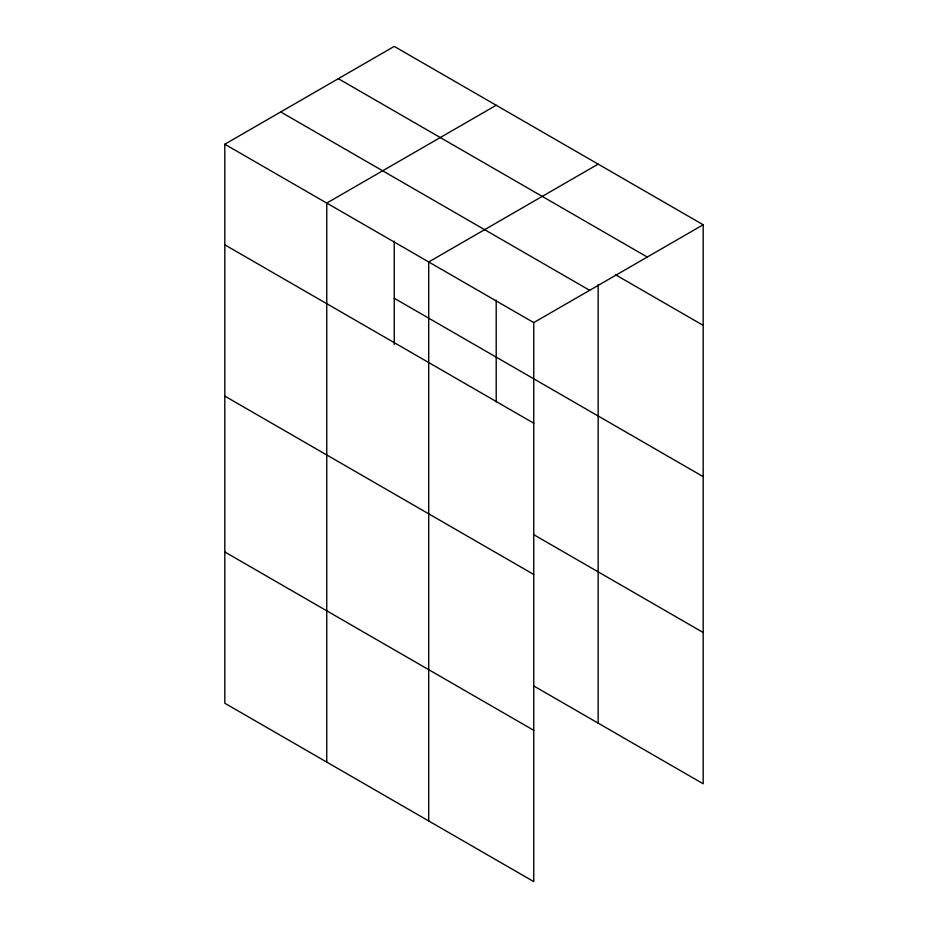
<?xml version="1.0" encoding="UTF-8"?>
<svg xmlns="http://www.w3.org/2000/svg" width="928" height="928" viewBox="0 0 928 928"><rect width="100%" height="100%" fill="white"/><g stroke="black" fill="none" stroke-linecap="round" stroke-linejoin="round"><path stroke-width="1.39" d="M598.154 284.699L598.154 723.132M224.808 144.223L533.751 322.596L533.751 881.6L224.808 703.238L224.808 144.223L394.249 46.4L703.192 224.762L703.192 783.777L533.496 685.804M496.202 105.258L326.76 203.081L326.76 762.097M598.154 164.117L428.713 261.951L428.713 820.955M533.751 322.596L703.192 224.762M338.337 78.683L647.28 257.044M615.658 274.827L703.192 325.368M280.72 111.94L589.663 290.313M394.249 298.271L703.192 476.644M224.808 244.83L533.751 423.191M533.496 534.528L703.192 632.502M224.808 396.105L533.751 574.467M224.808 551.963L533.751 730.324M496.202 300.046L496.202 401.87M394.249 241.187L394.249 344.45"/></g></svg>
